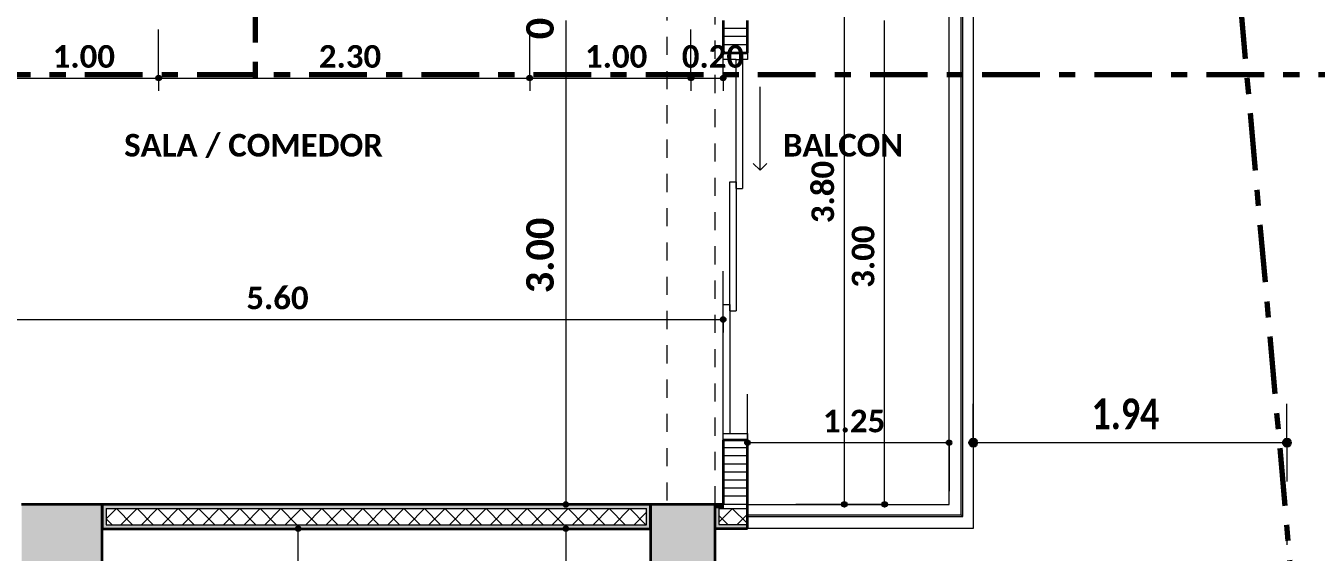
# Model space of a CAD drawing. Header units: metres. Extents: x -144 to 1000, y -717 to 29.
# Drawn here: x 610.31 to 618.31, y -557.57 to -554.31 of the extents above; entities that cross this region are included whole.
import ezdxf

# ---------------------------------------------------------------- set-up
doc = ezdxf.new("R2010")
doc.units = ezdxf.units.M
doc.linetypes.add('basculante modificado', pattern=[0.18, 0.1125, -0.0675])
doc.linetypes.add('Dash Dot 3_16_', pattern=[0.595313, 0.357187, -0.119063, 0, -0.119063])
doc.layers.get('0').update_dxf_attribs({"color": 1})
for name, color, linetype, lineweight in [('A-ANNO-DIMS', 1, 'Continuous', 9), ('A-DETL', 1, 'Continuous', 9), ('A-DOOR', 1, 'Continuous', 9), ('A-DOOR-FRAM', 1, 'Continuous', 9), ('A-FLOR-HRAL', 1, 'Continuous', 9), ('A-WALL', 4, 'Continuous', 9), ('G-ANNO-SYMB', 1, 'Continuous', 9), ('G-ANNO-TEXT', 2, 'Continuous', 9), ('S-COLS', 7, 'Continuous', 9)]:
    doc.layers.add(name, color=color, linetype=linetype, lineweight=lineweight)
doc.layers.add('A-WALL-PATT', color=7, linetype='Continuous', lineweight=35, true_color=0x9c9c9c)
doc.styles.add('Calibri_B', font='calibrib.ttf', dxfattribs={"height": 0.165})
doc.styles.add('Calibri_B_4', font='calibrib.ttf', dxfattribs={"height": 0.1125})
doc.styles.add('Calibri_B_5', font='calibrib.ttf', dxfattribs={"height": 0.66})
doc.styles.add('Calibri_B_7', font='calibrib.ttf', dxfattribs={"width": 0.8, "height": 0.18})

# ---------------------------------------------------------------- blocks, each defined once
blk = doc.blocks.new('P')
at = {"layer": 'A-ANNO-DIMS', "lineweight": 25}
h = blk.add_hatch(color=256, dxfattribs=at)
edge = h.paths.add_edge_path()
edge.add_arc((606.712, -491.6247), 0.015, 0, 360)
h = blk.add_hatch(color=256, dxfattribs=at)
edge = h.paths.add_edge_path()
edge.add_arc((606.712, -491.6247), 0.015, 0, 360)
h = blk.add_hatch(color=256, dxfattribs=at)
edge = h.paths.add_edge_path()
edge.add_arc((609.0122, -491.6247), 0.015, 0, 360)
h = blk.add_hatch(color=256, dxfattribs=at)
edge = h.paths.add_edge_path()
edge.add_arc((609.0122, -491.6247), 0.015, 0, 360)
h = blk.add_hatch(color=256, dxfattribs=at)
edge = h.paths.add_edge_path()
edge.add_arc((610.0122, -491.6247), 0.015, 0, 360)
h = blk.add_hatch(color=256, dxfattribs=at)
edge = h.paths.add_edge_path()
edge.add_arc((610.0122, -491.6247), 0.015, 0, 360)
h = blk.add_hatch(color=256, dxfattribs=at)
edge = h.paths.add_edge_path()
edge.add_arc((610.2123, -491.6247), 0.015, 0, 360)
h = blk.add_hatch(color=256, dxfattribs=at)
edge = h.paths.add_edge_path()
edge.add_arc((610.2123, -493.1217), 0.015, 0, 360)
h = blk.add_hatch(color=256, dxfattribs=at)
edge = h.paths.add_edge_path()
edge.add_arc((610.3623, -493.8851), 0.015, 0, 360)
h = blk.add_hatch(color=256, dxfattribs=at)
edge = h.paths.add_edge_path()
edge.add_arc((611.6123, -493.8851), 0.015, 0, 360)
at = {"layer": 'A-ANNO-DIMS', "lineweight": 25, "true_color": 0x0000ff}
h = blk.add_hatch(color=5, dxfattribs=at)
edge = h.paths.add_edge_path()
edge.add_arc((611.7623, -493.8851), 0.025, 0, 360)
h = blk.add_hatch(color=5, dxfattribs=at)
edge = h.paths.add_edge_path()
edge.add_arc((613.7068, -493.8851), 0.025, 0, 360)
at = {"layer": 'A-ANNO-DIMS', "lineweight": 25}
h = blk.add_hatch(color=256, dxfattribs=at)
edge = h.paths.add_edge_path()
edge.add_arc((609.2366, -494.2687), 0.015, 0, 360)
h = blk.add_hatch(color=256, dxfattribs=at)
edge = h.paths.add_edge_path()
edge.add_arc((610.9633, -494.2677), 0.015, 0, 360)
h = blk.add_hatch(color=256, dxfattribs=at)
edge = h.paths.add_edge_path()
edge.add_arc((611.2131, -494.2677), 0.015, 0, 360)
h = blk.add_hatch(color=256, dxfattribs=at)
edge = h.paths.add_edge_path()
edge.add_arc((607.5768, -494.4187), 0.015, 0, 360)
h = blk.add_hatch(color=256, dxfattribs=at)
edge = h.paths.add_edge_path()
edge.add_arc((609.2366, -494.4187), 0.015, 0, 360)
at = {"layer": 'A-WALL-PATT', "lineweight": 5, "true_color": 0x747474}
for points in [[(609.7622, -494.2937), (609.7622, -494.2687), (606.3623, -494.2688), (606.3623, -494.2937), (609.7372, -494.2937)], [(610.1846, -494.2927), (610.2123, -494.2927), (610.2123, -494.2677), (610.1623, -494.2677), (610.1623, -494.2927)]]:
    blk.add_hatch(color=8, dxfattribs=at).paths.add_polyline_path(points)
at = {"layer": 'A-WALL-PATT', "true_color": 0x747474}
for points in [[(606.3623, -494.4187), (609.7622, -494.4187), (609.7622, -494.2937), (609.7372, -494.2937), (609.7372, -494.3937), (606.3871, -494.3937), (606.3871, -494.2937), (606.3623, -494.2939), (606.3623, -494.4185)], [(610.3623, -494.4177), (610.3623, -494.3927), (610.1846, -494.3927), (610.1846, -494.2927), (610.1623, -494.2927), (610.1623, -494.4177), (610.2873, -494.4177)]]:
    blk.add_hatch(color=8, dxfattribs=at).paths.add_polyline_path(points)
at = {"layer": 'S-COLS', "true_color": 0x5b5b5b}
h = blk.add_hatch(color=251, dxfattribs=at)
h.paths.add_polyline_path([(591.8622, -505.1188), (592.3622, -505.1188), (592.3622, -504.2188), (591.8622, -504.2188), (591.8622, -504.9427)])
h.paths.add_polyline_path([(610.1601, -505.1188), (610.162, -505.1188), (610.162, -504.2188), (609.662, -504.2188), (609.662, -505.1188), (610.0712, -505.1188)])
h.paths.add_polyline_path([(600.0622, -505.1187), (600.0622, -504.2187), (599.5622, -504.2187), (599.5622, -505.1187)])
h.paths.add_polyline_path([(595.762, -497.4187), (597.7621, -497.4187), (597.7618, -496.9188), (596.062, -496.9188), (596.062, -494.7688), (597.7623, -494.7688), (597.7618, -494.2688), (595.762, -494.2688), (595.762, -497.3959)])
h.paths.add_polyline_path([(592.1348, -497.4187), (592.3621, -497.4187), (592.3621, -496.7188), (591.8621, -496.7188), (591.8621, -497.4187), (591.9232, -497.4187)])
h.paths.add_polyline_path([(600.0621, -497.4187), (600.0621, -496.5187), (599.5621, -496.5187), (599.5621, -497.4187)])
h.paths.add_polyline_path([(605.9709, -497.4187), (606.3623, -497.4187), (606.3623, -494.2687), (605.8623, -494.2687), (605.8623, -497.4187)])
h.paths.add_polyline_path([(609.7623, -497.4187), (610.1623, -497.4187), (610.1623, -496.7188), (609.7623, -496.7188), (609.7623, -496.9461)])
h.paths.add_polyline_path([(599.5623, -495.1688), (600.0623, -495.1688), (600.0623, -494.2688), (599.5623, -494.2688), (599.5623, -495.1468)])
h.paths.add_polyline_path([(592.137, -494.9688), (592.362, -494.9688), (592.362, -494.2677), (591.862, -494.2688), (591.862, -494.9688), (591.8813, -494.9688)])
h.paths.add_polyline_path([(609.8433, -494.9688), (610.1623, -494.9688), (610.1623, -494.2677), (609.7623, -494.2677), (609.7623, -494.9688)])
h.paths.add_polyline_path([(599.6372, -486.2688), (600.0622, -486.2688), (600.0622, -485.3688), (599.5622, -485.3688), (599.5622, -486.2688)])
h.paths.add_polyline_path([(609.9851, -486.2688), (610.1622, -486.2688), (610.1622, -485.3688), (609.6622, -485.3688), (609.6622, -486.2688), (609.9268, -486.2688)])
h.paths.add_polyline_path([(592.4922, -485.6688), (592.9622, -485.6688), (592.9622, -485.1688), (592.0622, -485.1688), (592.0622, -485.6688), (592.4872, -485.6688)])
at = {"layer": 'A-ANNO-DIMS'}
for p, q in [((610.9633, -494.2677), (610.9633, -490.4677)), ((609.2366, -491.2688), (609.2366, -494.2687)), ((611.2131, -494.2677), (611.2131, -491.2688)), ((606.712, -491.6247), (606.712, -491.3247)), ((606.712, -491.6247), (606.712, -491.3247)), ((609.0122, -491.6247), (609.0122, -491.3247)), ((609.0122, -491.6247), (609.0122, -491.3247)), ((610.0122, -491.6247), (610.0122, -491.3247)), ((610.0122, -491.6247), (610.0122, -491.3247)), ((610.2123, -491.6247), (610.2123, -491.3247)), ((605.712, -491.6247), (606.712, -491.6247)), ((606.712, -491.6247), (606.712, -491.7047)), ((606.712, -491.6247), (609.0122, -491.6247)), ((606.712, -491.6247), (606.712, -491.7047)), ((609.0122, -491.6247), (609.0122, -491.7047)), ((609.0122, -491.6247), (610.0122, -491.6247)), ((609.0122, -491.6247), (609.0122, -491.7047)), ((610.0122, -491.6247), (610.0122, -491.7047)), ((610.0122, -491.6247), (610.2123, -491.6247)), ((610.0122, -491.6247), (610.0122, -491.7047)), ((610.2123, -491.6247), (610.2123, -491.7047)), ((610.2123, -493.1217), (610.2123, -492.8217)), ((604.6125, -493.1217), (610.2123, -493.1217)), ((610.2123, -493.1217), (610.2123, -493.2017)), ((610.3623, -493.8851), (610.3623, -493.5851)), ((611.6123, -493.8851), (611.6123, -493.8051)), ((610.3623, -493.8851), (611.6123, -493.8851)), ((610.3623, -493.8851), (610.3623, -493.9651)), ((611.6123, -493.8851), (611.6123, -494.1851)), ((609.2366, -494.2687), (608.9866, -494.2687)), ((609.2366, -494.2687), (609.3166, -494.2687)), ((610.9633, -494.2677), (610.6633, -494.2677)), ((611.2131, -494.2677), (610.9131, -494.2677)), ((610.9633, -494.2677), (611.0433, -494.2677)), ((611.2131, -494.2677), (611.2931, -494.2677)), ((607.5768, -494.4187), (607.2768, -494.4187)), ((607.5768, -497.2687), (607.5768, -494.4187)), ((607.5768, -494.4187), (607.6568, -494.4187)), ((609.2366, -494.4187), (609.1566, -494.4187)), ((609.2366, -494.4187), (609.2366, -497.9187)), ((609.2366, -494.4187), (609.4866, -494.4187))]:
    blk.add_line(p, q, dxfattribs=at)
at = {"layer": 'A-ANNO-DIMS', "color": 5, "true_color": 0x0000ff}
for p, q in [((611.7623, -493.8851), (611.7623, -493.6451)), ((613.7068, -493.8851), (613.7068, -493.6451)), ((611.7623, -493.8851), (613.7068, -493.8851)), ((611.7623, -493.8851), (611.7623, -494.1251)), ((613.7068, -493.8851), (613.7068, -494.1251))]:
    blk.add_line(p, q, dxfattribs=at)
at = {"layer": 'A-ANNO-DIMS', "lineweight": 25}
for centre in [(606.712, -491.6247), (606.712, -491.6247), (609.0122, -491.6247), (609.0122, -491.6247), (610.0122, -491.6247), (610.0122, -491.6247), (610.2123, -491.6247), (610.2123, -493.1217), (610.3623, -493.8851), (611.6123, -493.8851), (609.2366, -494.2687), (610.9633, -494.2677), (611.2131, -494.2677), (607.5768, -494.4187), (609.2366, -494.4187)]:
    blk.add_circle(centre, 0.015, dxfattribs=at)
at = {"layer": 'A-ANNO-DIMS', "color": 5, "lineweight": 25, "true_color": 0x0000ff}
for centre in [(611.7623, -493.8851), (613.7068, -493.8851)]:
    blk.add_circle(centre, 0.025, dxfattribs=at)
at = {"layer": 'A-DETL', "color": 7, "linetype": 'Dash Dot 3_16_', "lineweight": 70}
blk.add_line((612.5573, -481.4535), (614.9577, -508.5273), dxfattribs=at)
at = {"layer": 'A-DETL', "color": 7, "linetype": 'basculante modificado'}
for p, q in [((609.8622, -486.2688), (609.8622, -494.2677)), ((610.1622, -494.2677), (610.1622, -486.2688)), ((609.7616, -494.2687), (606.3621, -494.2687))]:
    blk.add_line(p, q, dxfattribs=at)
at = {"layer": 'A-DETL', "color": 253, "true_color": 0xb6b6b6}
blk.add_line((613.7068, -494.4188), (613.7068, -494.5188), dxfattribs=at)
at = {"layer": 'A-DOOR'}
for q in [(610.4409, -491.6798), (610.3985, -492.1541), (610.4834, -492.1541)]:
    blk.add_line((610.4409, -492.1965), q, dxfattribs=at)
at = {"layer": 'A-DOOR-FRAM', "lineweight": 15}
for p, q in [((610.2123, -491.5088), (610.2123, -491.4688)), ((610.2923, -491.5088), (610.2123, -491.5088)), ((610.3623, -491.5088), (610.3323, -491.5088)), ((610.3623, -491.4688), (610.3623, -491.5088)), ((610.2123, -493.8688), (610.2123, -493.8288)), ((610.2523, -493.8288), (610.3623, -493.8288)), ((610.3623, -493.8288), (610.3623, -493.8688))]:
    blk.add_line(p, q, dxfattribs=at)
at = {"layer": 'A-DOOR-FRAM'}
for p, q in [((610.2923, -492.3096), (610.2923, -491.5088)), ((610.2923, -491.5088), (610.3323, -491.5088)), ((610.3323, -491.5088), (610.3323, -492.3096)), ((610.2523, -493.0688), (610.2523, -492.2679)), ((610.2523, -492.2679), (610.2923, -492.2679)), ((610.2923, -492.2679), (610.2923, -493.0688)), ((610.2923, -492.3096), (610.3323, -492.3096)), ((610.2123, -493.8288), (610.2123, -493.0279)), ((610.2123, -493.0279), (610.2523, -493.0279)), ((610.2523, -493.0279), (610.2523, -493.8288)), ((610.2523, -493.0688), (610.2923, -493.0688)), ((610.2123, -493.8288), (610.2523, -493.8288))]:
    blk.add_line(p, q, dxfattribs=at)
at = {"layer": 'A-FLOR-HRAL'}
for p, q in [((611.6867, -494.3317), (611.6867, -490.4087)), ((611.6987, -494.3437), (611.6987, -490.3967)), ((610.3623, -494.3317), (611.6867, -494.3317)), ((610.3623, -494.3437), (611.6987, -494.3437)), ((611.6867, -494.3317), (611.6987, -494.3437))]:
    blk.add_line(p, q, dxfattribs=at)
at = {"layer": 'A-WALL'}
for p, q in [((611.7623, -490.3177), (611.7623, -494.4177)), ((611.6123, -494.2677), (611.6123, -490.4677)), ((606.3871, -494.2937), (609.7372, -494.2937)), ((606.3871, -494.2937), (606.3871, -494.3937)), ((609.7372, -494.3937), (609.7372, -494.2937)), ((610.1846, -494.2927), (610.1846, -494.3927)), ((610.1846, -494.2927), (610.3623, -494.2927)), ((610.2123, -494.2677), (610.2123, -494.2927)), ((610.3623, -494.2677), (611.6123, -494.2677)), ((606.3871, -494.3937), (609.7372, -494.3937)), ((610.1846, -494.3927), (610.3623, -494.3927)), ((611.7623, -494.4177), (610.3623, -494.4177))]:
    blk.add_line(p, q, dxfattribs=at)
at = {"layer": 'A-WALL', "lineweight": 35}
for p, q in [((610.2123, -491.2688), (610.2123, -491.4688)), ((610.3623, -491.4688), (610.3623, -491.2688)), ((610.2123, -491.4688), (610.3623, -491.4688)), ((610.2123, -493.8688), (610.2123, -494.2677)), ((610.3623, -493.8688), (610.2123, -493.8688)), ((610.3623, -494.4177), (610.3623, -493.8688)), ((609.7622, -494.2687), (606.3621, -494.2687)), ((606.3621, -494.2687), (606.3621, -494.4187)), ((609.7622, -494.4187), (609.7622, -494.2687)), ((610.2123, -494.2677), (610.1596, -494.2677)), ((610.1596, -494.2677), (610.1596, -494.4177)), ((606.3621, -494.4187), (609.7622, -494.4187)), ((610.1596, -494.4177), (610.3623, -494.4177))]:
    blk.add_line(p, q, dxfattribs=at)
at = {"layer": 'A-WALL-PATT', "color": 8, "lineweight": 5, "true_color": 0x727272}
for p, q in [((610.3623, -491.3178), (610.2123, -491.3178)), ((610.3623, -491.3678), (610.2123, -491.3678)), ((610.3623, -491.4178), (610.2123, -491.4178)), ((610.3623, -491.4678), (610.2123, -491.4678)), ((610.3623, -493.9178), (610.2123, -493.9178)), ((610.3623, -493.9678), (610.2123, -493.9678)), ((610.3623, -494.0178), (610.2123, -494.0178)), ((610.3623, -494.0678), (610.2123, -494.0678)), ((610.3623, -494.1178), (610.2123, -494.1178)), ((610.3623, -494.1678), (610.2123, -494.1678)), ((610.3623, -494.2178), (610.2123, -494.2178)), ((610.3623, -494.2678), (610.2123, -494.2678))]:
    blk.add_line(p, q, dxfattribs=at)
at = {"layer": 'A-WALL-PATT', "color": 1, "lineweight": 5, "true_color": 0xff0000}
for p, q in [((606.3871, -494.3577), (606.4511, -494.2937)), ((606.5506, -494.3937), (606.4506, -494.2937)), ((606.4784, -494.3937), (606.5784, -494.2937)), ((606.6779, -494.3937), (606.5779, -494.2937)), ((606.6057, -494.3937), (606.7057, -494.2937)), ((606.8051, -494.3937), (606.7051, -494.2937)), ((606.733, -494.3937), (606.833, -494.2937)), ((606.9324, -494.3937), (606.8324, -494.2937)), ((606.8603, -494.3937), (606.9603, -494.2937)), ((607.0597, -494.3937), (606.9597, -494.2937)), ((606.9875, -494.3937), (607.0875, -494.2937)), ((607.187, -494.3937), (607.087, -494.2937)), ((607.1148, -494.3937), (607.2148, -494.2937)), ((607.3143, -494.3937), (607.2143, -494.2937)), ((607.2421, -494.3937), (607.3421, -494.2937)), ((607.4415, -494.3937), (607.3415, -494.2937)), ((607.3694, -494.3937), (607.4694, -494.2937)), ((607.5688, -494.3937), (607.4688, -494.2937)), ((607.4967, -494.3937), (607.5967, -494.2937)), ((607.6961, -494.3937), (607.5961, -494.2937)), ((607.6239, -494.3937), (607.7239, -494.2937)), ((607.8234, -494.3937), (607.7234, -494.2937)), ((607.7512, -494.3937), (607.8512, -494.2937)), ((607.9507, -494.3937), (607.8507, -494.2937)), ((607.8785, -494.3937), (607.9785, -494.2937)), ((608.0779, -494.3937), (607.9779, -494.2937)), ((608.0058, -494.3937), (608.1058, -494.2937)), ((608.2052, -494.3937), (608.1052, -494.2937)), ((608.133, -494.3937), (608.233, -494.2937)), ((608.3325, -494.3937), (608.2325, -494.2937)), ((608.2603, -494.3937), (608.3603, -494.2937)), ((608.4598, -494.3937), (608.3598, -494.2937)), ((608.3876, -494.3937), (608.4876, -494.2937)), ((608.587, -494.3937), (608.487, -494.2937)), ((608.5149, -494.3937), (608.6149, -494.2937)), ((608.7143, -494.3937), (608.6143, -494.2937)), ((608.6422, -494.3937), (608.7422, -494.2937)), ((608.8416, -494.3937), (608.7416, -494.2937)), ((608.7694, -494.3937), (608.8694, -494.2937)), ((608.9689, -494.3937), (608.8689, -494.2937)), ((608.8967, -494.3937), (608.9967, -494.2937)), ((609.0962, -494.3937), (608.9962, -494.2937)), ((609.024, -494.3937), (609.124, -494.2937)), ((609.2234, -494.3937), (609.1234, -494.2937)), ((609.1513, -494.3937), (609.2513, -494.2937)), ((609.3507, -494.3937), (609.2507, -494.2937)), ((609.2786, -494.3937), (609.3786, -494.2937)), ((609.478, -494.3937), (609.378, -494.2937)), ((609.4058, -494.3937), (609.5058, -494.2937)), ((609.6053, -494.3937), (609.5053, -494.2937)), ((609.5331, -494.3937), (609.6331, -494.2937)), ((609.7326, -494.3937), (609.6326, -494.2937)), ((609.6604, -494.3937), (609.7372, -494.3169)), ((610.1846, -494.3786), (610.2705, -494.2927)), ((610.3623, -494.387), (610.268, -494.2927)), ((610.2978, -494.3927), (610.3623, -494.3282)), ((606.4233, -494.3937), (606.3871, -494.3575)), ((610.2407, -494.3927), (610.1846, -494.3366))]:
    blk.add_line(p, q, dxfattribs=at)
at = {"layer": 'G-ANNO-SYMB', "linetype": 'Dash Dot 3_16_', "lineweight": 70}
for p, q in [((607.31, -484.0945), (607.31, -491.6772)), ((605.56, -491.6031), (614.6428, -491.6031))]:
    blk.add_line(p, q, dxfattribs=at)
at = {"layer": 'S-COLS', "lineweight": 35}
for p, q in [((606.3623, -494.2687), (605.8623, -494.2687)), ((606.3623, -497.4187), (606.3623, -494.2687)), ((610.1623, -494.2677), (609.7623, -494.2677)), ((609.7623, -494.2677), (609.7623, -494.9688)), ((610.1623, -494.9688), (610.1623, -494.2677))]:
    blk.add_line(p, q, dxfattribs=at)
at = {"layer": 'A-ANNO-DIMS', "attachment_point": 1, "rotation": 90, "line_spacing_factor": 1.158048}
for s, insert, char_height, width, style in [('0.15', (608.991, -491.3841), 0.17, 0.456734, 'Calibri_B_4'), ('3.80', (610.7592, -492.5244), 0.14, 0.376134, 'Calibri_B_5'), ('3.00', (608.991, -492.959), 0.17, 0.456734, 'Calibri_B_4'), ('3.00', (611.009, -492.9249), 0.14, 0.376134, 'Calibri_B_5')]:
    blk.add_mtext(s, dxfattribs=dict(at, insert=insert, char_height=char_height, width=width, style=style))
at = {"layer": 'A-ANNO-DIMS', "char_height": 0.14, "width": 0.376134, "attachment_point": 1, "line_spacing_factor": 1.158048, "style": 'Calibri_B_5'}
for s, insert in [('1.00', (606.0552, -491.4206)), ('2.30', (607.7054, -491.4206)), ('1.00', (609.3555, -491.4206)), ('0.20', (609.9555, -491.4206)), ('5.60', (607.2557, -492.9177)), ('1.25', (610.8306, -493.681))]:
    blk.add_mtext(s, dxfattribs=dict(at, insert=insert))
at = {"layer": 'A-ANNO-DIMS', "color": 5, "true_color": 0x0000ff, "insert": (612.4962, -493.6117), "char_height": 0.19, "width": 0.572076, "attachment_point": 1, "line_spacing_factor": 1.158048, "style": 'Calibri_B_7'}
blk.add_mtext('1.94', dxfattribs=at)
at = {"layer": 'G-ANNO-TEXT', "style": 'Calibri_B'}
for s, p in [('SALA / COMEDOR', (606.4982, -492.1112)), ('BALCON', (610.5826, -492.1112))]:
    blk.add_text(s, height=0.14, dxfattribs=at).set_placement(p)

msp = doc.modelspace()

# ---------------------------------------------------------------- block references
at = {"color": 3}
msp.add_blockref('P', (4.4238, -63.007), dxfattribs=at)

doc.saveas('drawing.dxf')
